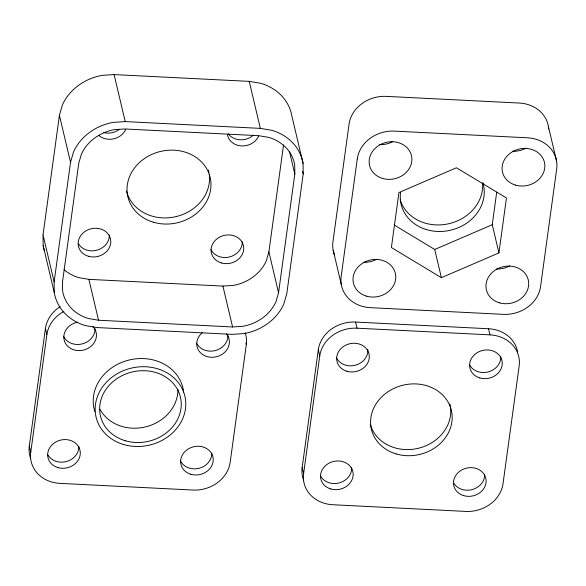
<?xml version="1.0" encoding="UTF-8"?>
<svg xmlns="http://www.w3.org/2000/svg" width="586" height="586" viewBox="0 0 586 586"><rect width="100%" height="100%" fill="white"/><g stroke="black" fill="none" stroke-linecap="round" stroke-linejoin="round"><path stroke-width="0.88" d="M43.027 234.935L59.42 115.31L62.424 104.894A50.704 43.95 -13.3 0 1 102.067 75.367L114.109 74.583L249.233 81.373L260.895 83.344A50.704 43.95 -13.3 0 1 291.96 116.424L303.072 163.428L303.196 173.998L286.796 293.623L283.8 304.039A50.704 43.95 -13.3 0 1 244.157 333.566L232.115 334.35L96.983 327.559L85.322 325.589A50.704 43.95 -13.3 0 1 54.256 292.509L43.144 245.505L43.027 234.935L54.139 281.939L54.256 292.509M30.421 457.937A33.702 29.219 -13.3 0 1 29.3 446.144L45.43 328.446A33.702 29.219 -13.3 0 1 60.146 306.661M245.182 332.797A33.702 29.219 -13.3 0 1 246.303 344.59L230.173 462.288A33.702 29.219 -13.3 0 1 192.904 490.043L59.955 483.369A33.702 29.219 -13.3 0 1 30.75 452.275L46.88 334.577L45.43 328.446M54.139 281.939L70.532 162.315L73.536 151.899A50.704 43.95 -13.3 0 1 113.179 122.379L125.221 121.588L260.345 128.378L272.007 130.356A50.704 43.95 -13.3 0 1 303.072 163.428M64.064 269.677A42.199 36.581 -13.3 0 0 78.81 277.654L88.874 279.361L222.914 286.093L233.301 285.411A42.199 36.581 -13.3 0 0 266.308 260.836L268.893 251.848L283.543 144.962M278.555 292.729L294.817 174.064L294.714 164.944A42.199 36.581 -13.3 0 0 268.857 137.41L258.792 135.703L124.752 128.971L114.365 129.653A42.199 36.581 -13.3 0 0 81.366 154.228L78.78 163.216L62.512 281.873L62.621 291A42.199 36.581 -13.3 0 0 88.479 318.528L98.536 320.234L232.576 326.966L242.97 326.285A42.199 36.581 -13.3 0 0 275.969 301.709L278.555 292.729L268.893 251.848M303.57 480.11A33.702 29.219 -13.3 0 1 302.164 467.511L318.293 349.813A33.702 29.219 -13.3 0 1 355.563 322.058L488.512 328.739A33.702 29.219 -13.3 0 1 517.628 352.157M488.512 328.739L489.962 334.87A33.702 29.219 -13.3 0 1 519.167 365.964L503.03 483.662A33.702 29.219 -13.3 0 1 465.76 511.417L332.811 504.736A33.702 29.219 -13.3 0 1 303.614 473.642L319.744 355.944L318.293 349.813M498.92 252.91L506.451 197.951L456.457 167.772L398.927 192.552L391.389 247.512L441.39 277.691L498.92 252.91L492.255 224.709L496.701 192.274M394.1 224.965L434.724 249.482L492.255 224.709M319.744 355.944A33.702 29.219 -13.3 0 1 357.013 328.189L489.962 334.87M548.401 126.473L556.612 161.216M434.724 249.482L441.39 277.691M355.563 322.058L357.013 328.189M341.235 284.239L333.016 249.497A33.702 29.219 -13.3 0 1 332.929 241.828L349.066 124.129A33.702 29.219 -13.3 0 1 386.335 96.375L519.284 103.048A33.702 29.219 -13.3 0 1 548.679 129.001M302.566 171.339L303.196 173.998M289.565 151.847L294.817 174.064M249.233 81.373L260.345 128.378M302.164 467.511L303.614 473.642M245.893 342.839L246.303 344.59M222.914 286.093L232.576 326.966M114.109 74.583L125.221 121.588M59.42 115.31L70.532 162.315M88.874 279.361L98.536 320.234M29.3 446.144L30.75 452.275M484.659 474.418A16.43 14.24 -13.3 0 1 471.906 489.654A16.43 14.24 -13.3 0 1 453.33 482.329M367.788 349.293A16.43 14.24 -13.3 0 1 355.504 365.166A16.43 14.24 -13.3 0 1 336.518 357.951M500.788 356.72A16.43 14.24 -13.3 0 1 488.035 371.956A16.43 14.24 -13.3 0 1 469.467 364.631M351.71 467.738A16.43 14.24 -13.3 0 1 338.957 482.974A16.43 14.24 -13.3 0 1 320.381 475.649M450.466 407.189A41.079 35.614 -13.3 0 1 417.115 448.561A41.079 35.614 -13.3 0 1 370.264 424.293M449.836 403.871A41.079 35.614 -13.3 0 1 450.341 406.354M125.741 129.403A16.43 14.24 -13.3 0 1 98.866 135.542M242.274 241.71A16.43 14.24 -13.3 0 1 229.522 256.946A16.43 14.24 -13.3 0 1 210.945 249.621M258.69 136.084A16.43 14.24 -13.3 0 1 241.579 145.929A16.43 14.24 -13.3 0 1 227.383 134.509M119.214 129.491A16.43 14.24 -13.3 0 1 103.847 132.634M253.445 135.117A16.43 14.24 -13.3 0 1 228.269 133.85M109.326 235.03A16.43 14.24 -13.3 0 1 96.983 250.156A16.43 14.24 -13.3 0 1 78.348 243.6M44.36 250.669A50.704 43.95 -13.3 0 1 43.144 245.505M209.261 174.291A42.273 36.647 -13.3 0 1 174.445 216.966A42.273 36.647 -13.3 0 1 126.503 191.043M208.382 170.035A42.273 36.647 -13.3 0 1 208.982 172.584M46.88 334.577A33.702 29.219 -13.3 0 1 63.852 311.452M92.969 326.673A16.43 14.24 -13.3 0 1 87.805 348.458A16.43 14.24 -13.3 0 1 64.607 341.565A16.43 14.24 -13.3 0 1 77.828 322.175M211.795 453.044A16.43 14.24 -13.3 0 1 199.042 468.28A16.43 14.24 -13.3 0 1 180.473 460.955M226.423 333.925A16.43 14.24 -13.3 0 1 222.914 353.805A16.43 14.24 -13.3 0 1 200.397 352.669A16.43 14.24 -13.3 0 1 202.346 332.716M94.983 328.673A16.43 14.24 -13.3 0 1 82.223 343.901A16.43 14.24 -13.3 0 1 63.654 336.576M227.932 335.346A16.43 14.24 -13.3 0 1 215.172 350.582A16.43 14.24 -13.3 0 1 196.603 343.257M78.846 446.371A16.43 14.24 -13.3 0 1 66.504 461.497A16.43 14.24 -13.3 0 1 47.876 454.934M94.866 411.584A45.627 39.555 -13.3 0 1 130.202 359.76A45.627 39.555 -13.3 0 1 183.638 392.005M177.873 389.207A41.079 35.614 -13.3 0 1 146.156 426.74A41.079 35.614 -13.3 0 1 99.928 409.218M334.657 255.218A33.702 29.219 -13.3 0 1 333.17 250.332M376.703 259.254A21.528 18.664 -13.3 0 1 363.591 262.294M392.832 141.556A21.528 18.664 -13.3 0 1 379.728 144.596M525.781 148.236A21.528 18.664 -13.3 0 1 512.677 151.269M509.652 265.934A21.528 18.664 -13.3 0 1 496.54 268.967M482.842 182.751A42.273 36.647 -13.3 0 1 445.177 231.162A42.273 36.647 -13.3 0 1 400.568 192.435M482.6 183.044A42.273 36.647 -13.3 0 1 447.601 223.984A42.273 36.647 -13.3 0 1 400.121 199.76M357.277 158.872L341.147 276.57A33.702 29.219 -13.3 0 0 370.345 307.665L503.293 314.345A33.702 29.219 -13.3 0 0 540.57 286.583L556.7 168.885A33.702 29.219 -13.3 0 0 527.495 137.798L394.546 131.118A33.702 29.219 -13.3 0 0 357.277 158.872M463.702 495.639A16.43 14.24 -13.3 0 0 485.955 479.062A16.43 14.24 -13.3 0 0 459.732 471.276A16.43 14.24 -13.3 0 0 463.702 495.639M346.89 371.26A16.43 14.24 -13.3 0 0 369.143 354.691A16.43 14.24 -13.3 0 0 342.913 346.897A16.43 14.24 -13.3 0 0 346.89 371.26M479.839 377.941A16.43 14.24 -13.3 0 0 502.092 361.364A16.43 14.24 -13.3 0 0 475.861 353.578A16.43 14.24 -13.3 0 0 479.839 377.941M330.753 488.958A16.43 14.24 -13.3 0 0 353.006 472.389A16.43 14.24 -13.3 0 0 326.783 464.595A16.43 14.24 -13.3 0 0 330.753 488.958M396.158 453.923A41.079 35.614 -13.3 0 0 451.791 412.485A41.079 35.614 -13.3 0 0 386.218 393.008A41.079 35.614 -13.3 0 0 396.158 453.923M221.318 262.931A16.43 14.24 -13.3 0 0 243.571 246.354A16.43 14.24 -13.3 0 0 217.347 238.561A16.43 14.24 -13.3 0 0 221.318 262.931M88.369 256.25A16.43 14.24 -13.3 0 0 110.622 239.681A16.43 14.24 -13.3 0 0 84.399 231.888A16.43 14.24 -13.3 0 0 88.369 256.25M153.327 222.204A42.273 36.647 -13.3 0 0 210.579 179.565A42.273 36.647 -13.3 0 0 143.101 159.517A42.273 36.647 -13.3 0 0 153.327 222.204M190.846 474.264A16.43 14.24 -13.3 0 0 213.092 457.695A16.43 14.24 -13.3 0 0 186.868 449.902A16.43 14.24 -13.3 0 0 190.846 474.264M57.897 467.584A16.43 14.24 -13.3 0 0 80.143 451.015A16.43 14.24 -13.3 0 0 53.919 443.221A16.43 14.24 -13.3 0 0 57.897 467.584M125.228 440.723A41.079 35.614 -13.3 0 0 180.862 399.286A41.079 35.614 -13.3 0 0 115.288 379.809A41.079 35.614 -13.3 0 0 125.228 440.723M123.543 444.496A45.627 39.555 -13.3 0 0 185.337 398.48A45.627 39.555 -13.3 0 0 112.505 376.842A45.627 39.555 -13.3 0 0 123.543 444.496M382.533 178.422A21.528 18.664 -13.3 0 0 411.687 156.704A21.528 18.664 -13.3 0 0 377.325 146.5A21.528 18.664 -13.3 0 0 382.533 178.422M515.482 185.095A21.528 18.664 -13.3 0 0 544.636 163.384A21.528 18.664 -13.3 0 0 510.274 153.173A21.528 18.664 -13.3 0 0 515.482 185.095M499.345 302.794A21.528 18.664 -13.3 0 0 528.506 281.082A21.528 18.664 -13.3 0 0 494.137 270.871A21.528 18.664 -13.3 0 0 499.345 302.794M366.397 296.12A21.528 18.664 -13.3 0 0 395.557 274.402A21.528 18.664 -13.3 0 0 361.188 264.198A21.528 18.664 -13.3 0 0 366.397 296.12"/></g></svg>
